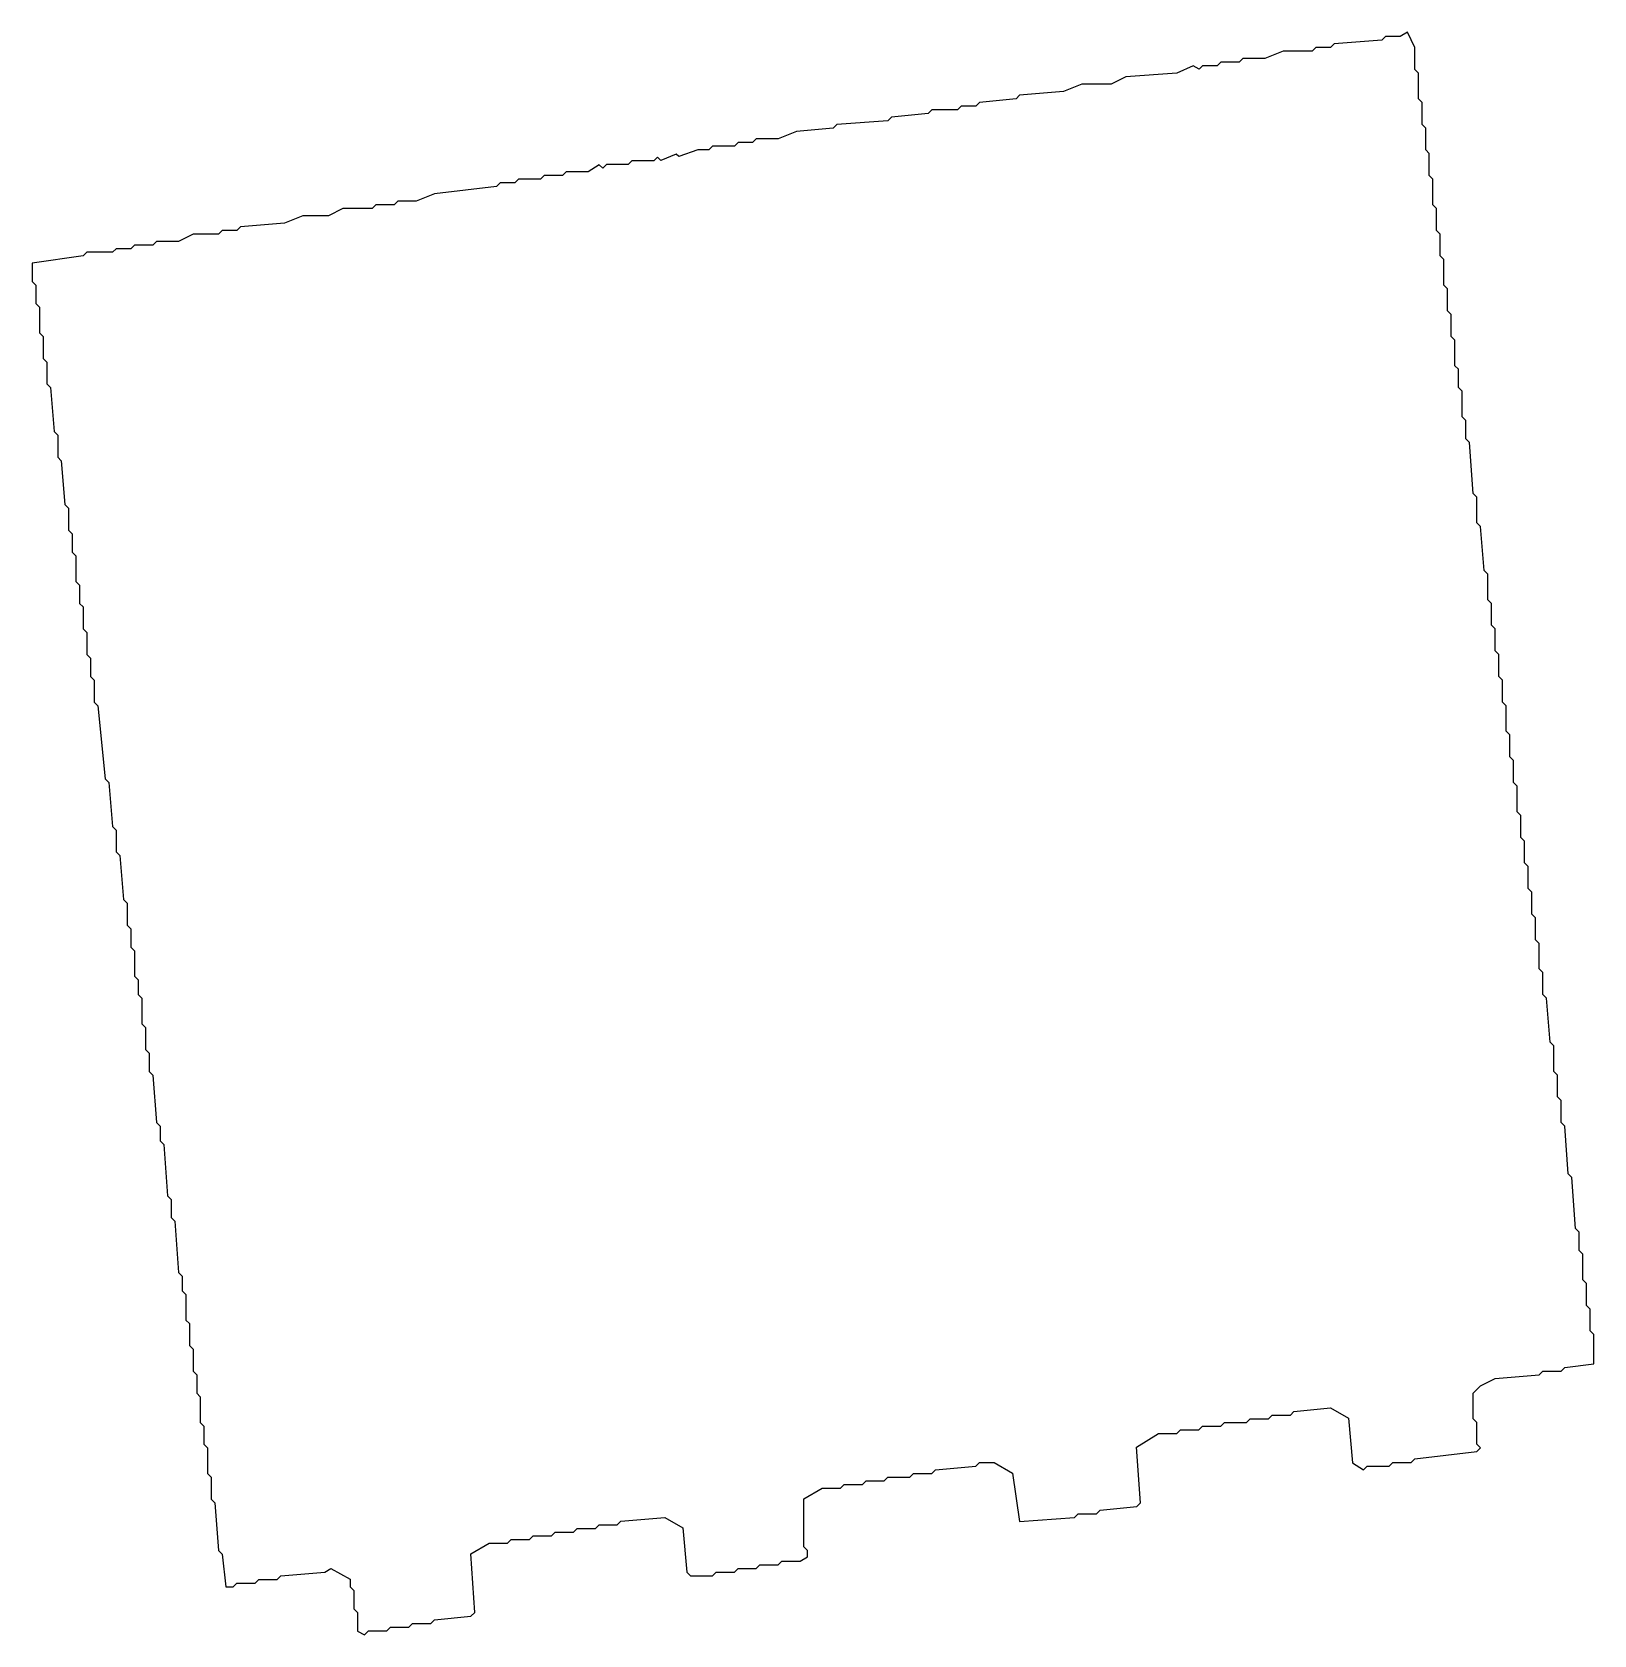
# Model space of a CAD drawing. Header units: millimetres. Extents: x 52 to 159, y 94 to 204.
import ezdxf

# ---------------------------------------------------------------- set-up
doc = ezdxf.new("R2010")
doc.units = ezdxf.units.MM
doc.layers.add('OUTER', color=3, linetype='CONTINUOUS')

msp = doc.modelspace()

# ---------------------------------------------------------------- linework, layer by layer
at = {"layer": 'OUTER'}
msp.add_lwpolyline([(146.518001, 203.810094), (146, 203.5), (145, 203.5), (144.75, 203.25), (141.5, 203), (141.25, 202.75), (140.25, 202.75), (140, 202.5), (138, 202.5), (136.75, 202), (135.25, 202), (135, 201.75), (133.75, 201.75), (133.5, 201.5), (132.5, 201.5), (132.27141, 201.27141), (131.848329, 201.497836), (130.75, 201), (127.25, 200.75), (126.25, 200.25), (124.25, 200.25), (123, 199.75), (120, 199.5), (119.75, 199.25), (117.25, 199), (117, 198.75), (116, 198.75), (115.75, 198.5), (114, 198.5), (113.75, 198.25), (111.25, 198), (111, 197.75), (107.5, 197.5), (107.25, 197.25), (104.75, 197), (103.5, 196.5), (102, 196.5), (101.75, 196.25), (100.75, 196.25), (100.5, 196), (99, 196), (98.75, 195.75), (98, 195.75), (96.703357, 195.296643), (96.53033, 195.46967), (95.46967, 195.03033), (95.25, 195.25), (95, 195), (93.5, 195), (93.25, 194.75), (91.75, 194.75), (91.5, 194.5), (91.261271, 194.738729), (90.5, 194.25), (89, 194.25), (88.75, 194), (87.5, 194), (87.25, 193.75), (85.75, 193.75), (85.5, 193.5), (84.5, 193.5), (84.25, 193.25), (80, 192.75), (78.75, 192.25), (77.5, 192.25), (77.25, 192), (76, 192), (75.75, 191.75), (73.75, 191.75), (72.75, 191.25), (71, 191.25), (69.75, 190.75), (66.75, 190.5), (66.5, 190.25), (65.5, 190.25), (65.25, 190), (63.5, 190), (62.5, 189.5), (61, 189.5), (60.75, 189.25), (59.5, 189.25), (59.25, 189), (58.25, 189), (58, 188.75), (56.25, 188.75), (56, 188.5), (52.5, 188.015575), (52.5, 186.75), (52.75, 186.5), (52.75, 185.25), (53, 185), (53, 183.25), (53.25, 183), (53.25, 181.5), (53.5, 181.25), (53.5, 179.75), (53.75, 179.5), (54, 176.5), (54.25, 176.25), (54.25, 174.75), (54.5, 174.5), (54.75, 171.5), (55, 171.25), (55, 169.75), (55.25, 169.5), (55.25, 168.25), (55.5, 168), (55.5, 166.25), (55.75, 166), (55.75, 164.75), (56, 164.5), (56, 163), (56.25, 162.75), (56.25, 161.25), (56.5, 161), (56.5, 159.75), (56.75, 159.5), (56.75, 158), (57, 157.75), (57.5, 152.75), (57.75, 152.5), (58, 149.5), (58.25, 149.25), (58.25, 147.75), (58.5, 147.5), (58.75, 144.5), (59, 144.25), (59, 142.75), (59.25, 142.5), (59.25, 141.25), (59.5, 141), (59.5, 139.25), (59.75, 139), (59.75, 138), (60, 137.75), (60, 136), (60.25, 135.75), (60.25, 134.25), (60.5, 134), (60.5, 132.75), (60.75, 132.5), (61, 129.25), (61.25, 129), (61.25, 128), (61.5, 127.75), (61.75, 124.25), (62, 124), (62, 122.75), (62.25, 122.5), (62.5, 119), (62.75, 118.75), (62.75, 117.75), (63, 117.5), (63, 115.75), (63.25, 115.5), (63.25, 114), (63.5, 113.75), (63.5, 112.25), (63.75, 112), (63.75, 110.75), (64, 110.5), (64, 108.75), (64.25, 108.5), (64.25, 107.25), (64.5, 107), (64.5, 105.25), (64.75, 105), (64.75, 103.5), (65, 103.25), (65.25, 100), (65.5, 99.75), (65.74519, 97.5), (66.25, 97.5), (66.5, 97.75), (67.75, 97.75), (68, 98), (69.25, 98), (69.5, 98.25), (72.5, 98.5), (72.92545, 98.76057), (74.25, 98.03052), (74.25, 97.5), (74.5, 97.25), (74.5, 96), (74.75, 95.75), (74.75, 94.467124), (75.217126, 94.217126), (75.5, 94.5), (76.75, 94.5), (77, 94.75), (78.25, 94.75), (78.5, 95), (79.75, 95), (80, 95.25), (82.5, 95.5), (82.75314, 95.75314), (82.486831, 99.773261), (83.75, 100.5), (85, 100.5), (85.25, 100.75), (86.5, 100.75), (86.75, 101), (88, 101), (88.25, 101.25), (89.5, 101.25), (89.75, 101.5), (91, 101.5), (91.25, 101.75), (92.5, 101.75), (92.75, 102), (95.75, 102.25), (96.980904, 101.541045), (97.25, 98.5), (97.5, 98.25), (99, 98.25), (99.25, 98.5), (100.5, 98.5), (100.75, 98.75), (102, 98.75), (102.25, 99), (103.5, 99), (103.75, 99.25), (105, 99.25), (105.5, 99.550468), (105.5, 100), (105.25, 100.25), (105.25, 103.53052), (106.5, 104.25), (107.75, 104.25), (108, 104.5), (109.25, 104.5), (109.5, 104.75), (110.75, 104.75), (111, 105), (112.5, 105), (112.75, 105.25), (114, 105.25), (114.25, 105.5), (117, 105.75), (117.25, 106), (118.25, 106), (119.505614, 105.277425), (119.992756, 101.983599), (123.75, 102.25), (124, 102.5), (125.25, 102.5), (125.5, 102.75), (128, 103), (128.257705, 103.257705), (127.987818, 107.055298), (129.5, 108), (130.75, 108), (131, 108.25), (132.25, 108.25), (132.5, 108.5), (133.75, 108.5), (134, 108.75), (135.5, 108.75), (135.75, 109), (137, 109), (137.25, 109.25), (138.5, 109.25), (138.75, 109.5), (141.25, 109.75), (142.480904, 109.041045), (142.756156, 105.977958), (143.511271, 105.511271), (143.75, 105.75), (145.25, 105.75), (145.5, 106), (146.75, 106), (147, 106.25), (151.25, 106.75), (151.5, 107), (151.25, 107.25), (151.25, 108.75), (151, 109), (151, 110.75), (151.5, 111.25), (152.5, 111.75), (155.5, 112), (155.75, 112.25), (157, 112.25), (157.25, 112.5), (159.25, 112.755307), (159.25, 114.75), (159, 115), (159, 116.5), (158.75, 116.75), (158.75, 118.25), (158.5, 118.5), (158.5, 120.25), (158.25, 120.5), (158.25, 121.75), (158, 122), (157.75, 125.5), (157.5, 125.75), (157.25, 129), (157, 129.25), (157, 130.75), (156.75, 131), (156.75, 132.5), (156.5, 132.75), (156.5, 134.5), (156.25, 134.75), (156, 137.75), (155.75, 138), (155.75, 139.5), (155.5, 139.75), (155.5, 141.5), (155.25, 141.75), (155.25, 143.25), (155, 143.5), (155, 145), (154.75, 145.25), (154.75, 146.75), (154.5, 147), (154.5, 148.5), (154.25, 148.75), (154.25, 150.25), (154, 150.5), (154, 152.25), (153.75, 152.5), (153.75, 154), (153.5, 154.25), (153.5, 155.75), (153.25, 156), (153.25, 157.75), (153, 158), (153, 159.5), (152.75, 159.75), (152.75, 161.25), (152.5, 161.5), (152.5, 163), (152.25, 163.25), (152.25, 164.75), (152, 165), (152, 166.75), (151.75, 167), (151.5, 170), (151.25, 170.25), (151.25, 172), (151, 172.25), (150.75, 175.75), (150.5, 176), (150.5, 177.25), (150.25, 177.5), (150.25, 179.25), (150, 179.5), (150, 180.75), (149.75, 181), (149.75, 182.75), (149.5, 183), (149.5, 184.5), (149.25, 184.75), (149.25, 186.25), (149, 186.5), (149, 188.25), (148.75, 188.5), (148.75, 190), (148.5, 190.25), (148.5, 191.75), (148.25, 192), (148.25, 193.75), (148, 194), (148, 195.5), (147.75, 195.75), (147.75, 197.25), (147.5, 197.5), (147.5, 199), (147.25, 199.25), (147.25, 201), (147, 201.25), (147, 202.75)], close=True, dxfattribs=at)

doc.saveas('drawing.dxf')
